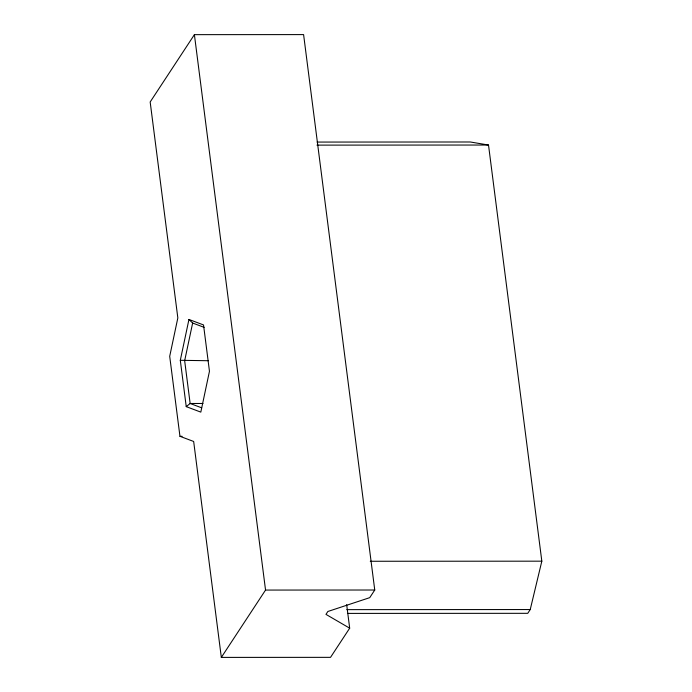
<?xml version="1.0" encoding="UTF-8"?>
<svg xmlns="http://www.w3.org/2000/svg" width="692" height="692" viewBox="0 0 692 692"><rect width="100%" height="100%" fill="white"/><g stroke="black" fill="none" stroke-linecap="round" stroke-linejoin="round"><path stroke-width="1.04" d="M180.301 360.307L188.942 319.462L203.526 324.937L209.46 371.275L200.818 412.121L186.234 406.637L180.301 360.307L208.249 360.722M188.942 319.462L192.644 323.034L184.66 360.731L190.144 403.488L186.234 406.637M347.557 613.406L527.754 613.32L530.236 609.548L541.827 561.177L488.517 145.035L470.335 141.99L317.118 142.068M349.685 628.18L325.967 614.375L327.87 611.486L369.736 597.654L374.753 590.017L303.598 34.6L194.4 34.652L150.173 101.984L177.835 317.913L169.704 356.328L179.955 436.315L193.665 441.47L221.328 657.4L330.534 657.348L349.685 628.18L346.675 604.652M221.328 657.4L265.546 590.068L194.4 34.652M316.962 145.121L488.517 145.035M203.007 403.479L190.144 403.488L201.675 407.822M179.955 436.315L182.117 436.315M370.272 561.264L541.827 561.177M265.546 590.068L374.753 590.017M346.804 609.635L530.236 609.548M192.644 323.034L204.175 327.368"/></g></svg>
